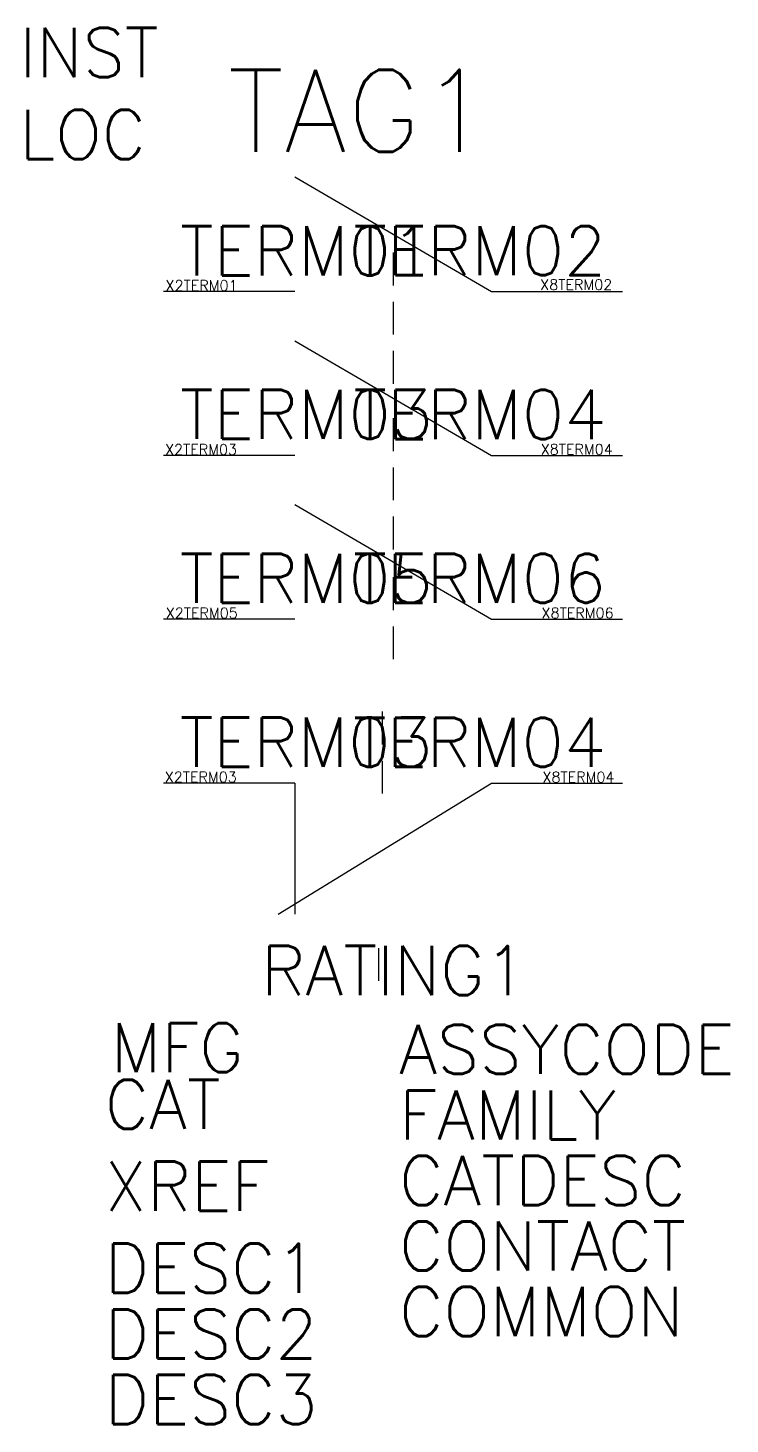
# Model space of a CAD drawing. Header units: inches. Extents: x -6.1 to 15.3, y -29.6 to 13.
import ezdxf
from ezdxf.enums import TextEntityAlignment as Align

# ---------------------------------------------------------------- set-up
doc = ezdxf.new("R2010")
doc.units = ezdxf.units.IN
doc.header["$MEASUREMENT"] = 0
doc.styles.get("Standard").update_dxf_attribs({"font": 'txt.shx'})

msp = doc.modelspace()

# ---------------------------------------------------------------- linework, layer by layer
for p, q in [((2, 8.5), (8, 5)), ((5, 6.189), (5, 5.189)), ((2, 5), (-2, 5)), ((5, 4.689), (5, 3.689)), ((8, 5), (12, 5)), ((2, 3.5), (8, 0)), ((5, 3.189), (5, 2.189)), ((5, 1.135), (5, 0.135)), ((2, 0), (-2, 0)), ((5, -0.365), (5, -1.365)), ((8, 0), (12, 0)), ((2, -1.5), (8, -5)), ((5, -1.865), (5, -2.865)), ((5, -3.716), (5, -4.716)), ((2, -5), (-2, -5)), ((8, -5), (12, -5)), ((8, -5), (12, -5)), ((5, -5.216), (5, -6.216)), ((4.672, -7.817), (4.672, -8.817)), ((4.672, -9.317), (4.672, -10.317)), ((2, -10), (-2, -10)), ((1.5, -14), (8, -10)), ((2, -10), (2, -14)), ((8, -10), (12, -10)), ((4.557, -15.031), (4.557, -16.031))]:
    msp.add_line(p, q)
for centre in [(-2, 5), (-2, 0), (-2, 0), (-2, -5), (-2, -5)]:
    msp.add_circle(centre, 0.0000813)

# ---------------------------------------------------------------- texts
at = {"flags": 1}
for tag, p, s, height in [('INST', (-6.393, 11.546), '', 1.5), ('LOC', (-6.393, 9.046), '', 1.5), ('X2TERM01', (-1.937, 5.028), '', 0.32), ('X8TERM02', (9.491, 5.052), '', 0.32), ('X2TERM03', (-1.954, 0.022), '', 0.32), ('X8TERM04', (9.505, 0.027), '', 0.32), ('X2TERM05', (-1.932, -4.968), '', 0.32), ('X8TERM06', (9.533, -4.969), '', 0.32), ('X2TERM03', (-1.962, -9.973), '', 0.32), ('X8TERM04', (9.559, -9.979), '', 0.32), ('MFG', (-3.61, -18.822), '', 1.5), ('ASSYCODE', (5.188, -18.874), '', 1.5), ('CAT', (-3.792, -20.549), '', 1.5), ('FAMILY', (5.188, -20.874), 'MS_ACKO', 1.5), ('XREF', (-3.792, -23.049), '', 1.5), ('CATDESC', (5.188, -22.874), '', 1.5), ('CONTACT', (5.188, -24.874), '', 1.5), ('DESC1', (-3.792, -25.549), '', 1.5), ('COMMON', (5.188, -26.874), '', 1.5), ('DESC2', (-3.792, -27.558), '', 1.5), ('DESC3', (-3.792, -29.558), '', 1.5)]:
    msp.add_attdef(tag, p, s, height=height, dxfattribs=at)
for tag, p, s, height in [('TAG1', (-0.044, 9.268), 'ДК-31', 2.5), ('TERM01', (-1.499, 5.492), '53', 1.5), ('TERM03', (-1.5, 0.503), '63', 1.5), ('TERM05', (-1.504, -4.498), '73', 1.5), ('TERM03', (-1.506, -9.5), '61', 1.5), ('RATING1', (0.979, -16.466), '', 1.5)]:
    msp.add_attdef(tag, p, s, height=height)
for tag, text, p in [('TERM02', '54', (11.502, 5.499)), ('TERM04', '64', (11.505, 0.502)), ('TERM06', '74', (11.496, -4.5)), ('TERM04', '62', (11.494, -9.502))]:
    msp.add_attdef(tag, text=text, height=1.5).set_placement(p, align=Align.RIGHT)

doc.saveas('drawing.dxf')
